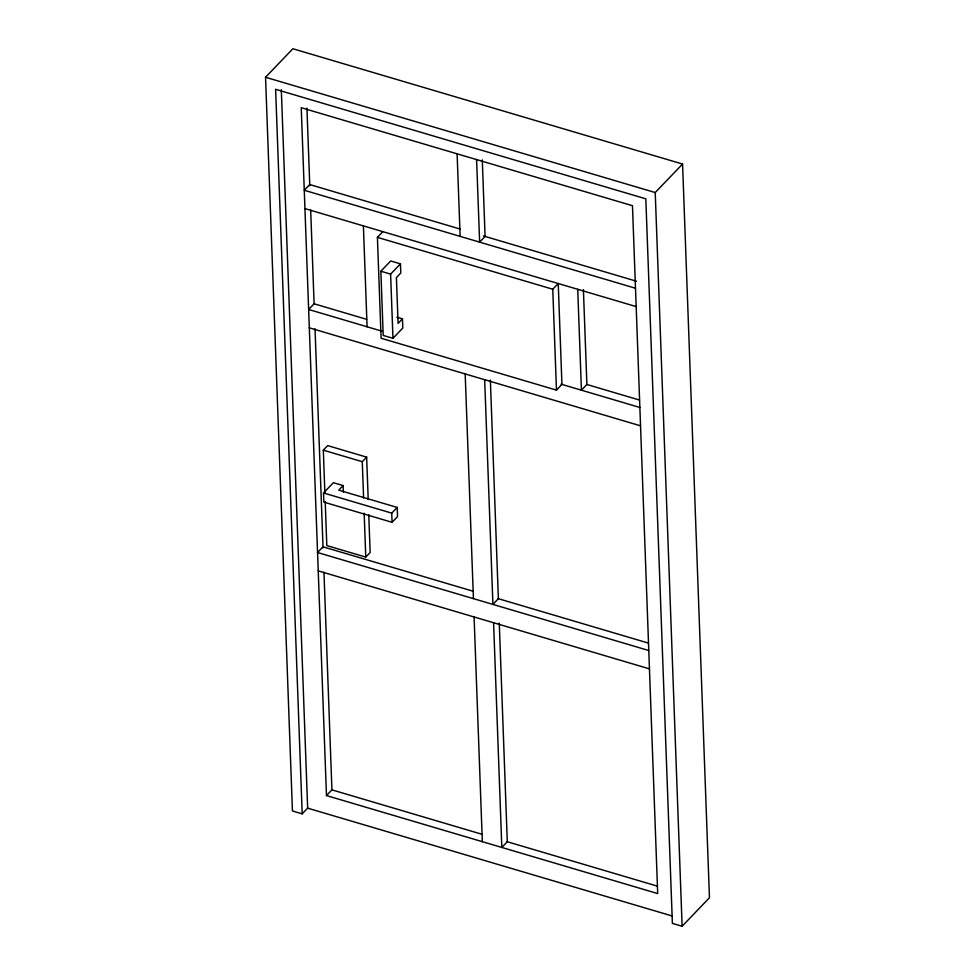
<?xml version="1.0" encoding="UTF-8"?>
<svg xmlns="http://www.w3.org/2000/svg" width="975" height="975" viewBox="0 0 975 975"><rect width="100%" height="100%" fill="white"/><g stroke="black" fill="none" stroke-linecap="round" stroke-linejoin="round"><path stroke-width="1.46" d="M265.541 77.257L292.878 48.75L682.561 164.044L709.459 897.743L682.122 926.25L672.384 923.374L645.816 198.827L275.62 89.31L302.189 813.845L292.439 810.956L265.541 77.257L655.224 192.538L682.561 164.044M556.469 390.122L552.764 289.234L558.236 283.53L561.929 384.418L556.469 390.122L381.103 338.24L377.41 237.352L382.883 231.66M402.468 318.874L402.797 328.039L392.962 338.301L383.212 335.424L380.859 271.221L390.707 260.959L400.445 263.847L400.786 273.012L396.411 277.582L398.092 323.432L402.468 318.874L396.898 317.228M392.962 338.301L390.609 274.109L400.445 263.847M324.858 492.57L323.31 450.17L327.685 445.612L366.649 457.141L368.209 499.541M343.115 485.574L338.739 490.145L397.191 507.439L397.532 516.604L392.06 522.308L323.871 502.125L323.529 492.96L333.377 482.698L343.115 485.574L343.358 492.131M363.602 498.042L362.273 461.699L366.649 457.141M392.06 522.308L391.731 513.13L397.191 507.439M325.199 501.65L326.808 545.561L365.771 557.091L370.147 552.52L368.757 514.678M302.189 813.845L307.649 808.141L281.312 89.688M326.467 795.563L301.238 107.713L632.47 205.713L657.698 893.563L326.467 795.563L331.927 789.86L323.956 572.24M460.029 229.015L309.733 184.555L304.273 190.259L635.493 288.247M483.381 235.926L636.59 281.251M304.943 208.601L636.175 306.589M377.41 237.352L552.764 289.234M380.859 271.221L390.609 274.109M366.637 319.325L314.108 303.786L308.636 309.477L382.395 331.305M586.974 384.516L639.503 400.055M561.076 384.162L639.868 407.477M309.307 327.819L640.538 425.819M323.31 450.17L362.273 461.699M323.529 492.96L391.731 513.13M473.314 591.289L323.018 546.817L317.545 552.52L648.777 650.52M498.115 598.626L648.412 643.098M318.228 570.862L649.46 668.862M331.927 789.86L482.223 834.332M507.024 841.669L657.321 886.129M307.649 808.141L672.019 915.939M655.224 192.538L682.122 926.25M583.403 289.624L586.889 384.491L581.417 390.183L577.724 289.295M482.284 159.9L485.087 236.438L479.627 242.129L476.592 159.595M490.364 380.079L498.371 598.699L492.911 604.403L484.673 379.702M499.273 623.122L507.293 841.742L501.82 847.446L493.582 622.745M457.117 153.831L460.139 236.364M465.185 373.937L473.423 598.638M474.094 616.98L482.332 841.681M363.395 225.895L367.087 326.771M364.163 513.179L365.771 557.091M306.93 108.103L309.782 185.713M310.672 210.064L314.133 304.407M315.023 328.758L323.054 547.901"/></g></svg>
